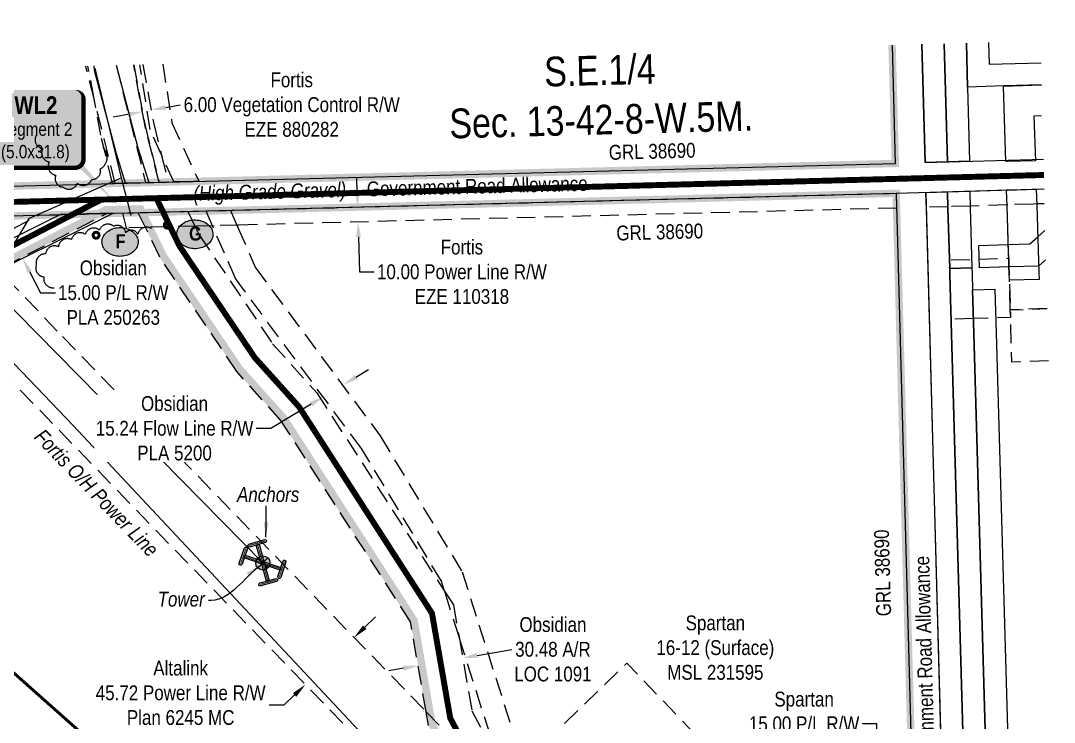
# Model space of a CAD drawing. Extents: x 632269 to 650517, y 5825252 to 5832959.
# Drawn here: x 634203 to 634901, y 5830429 to 5830902 of the extents above; entities that cross this region are included whole.
import ezdxf
from ezdxf.enums import TextEntityAlignment as Align

# ---------------------------------------------------------------- set-up
doc = ezdxf.new("R2010")
doc.units = 0
doc.header["$LTSCALE"] = 5
doc.header["$PDMODE"] = 35
doc.header["$PDSIZE"] = 10
for name, pattern in [('0', [1, 1, 0]), ('CENTERLINEX3', [5, 2.5, -1, 0.5, -1]), ('DASHDOT2', [12.7, 6.35, -3.175, 0, -3.175]), ('foc-ACCESSROAD', [3.75, 2.5, -1.25]), ('foc-FLOWLINE', [3.75, 2.5, -1.25]), ('POWERLINE5', [7.8, 2.4, -0.6, 0.6, -0.6, 0.6, -0.6, 2.4])]:
    doc.linetypes.add(name, pattern=pattern)
doc.layers.get('Defpoints').update_dxf_attribs({"color": 9})
for name, color, linetype in [('AS-POWER', 104, 'foc-POWER'), ('AS-POWER-EXISTING', 72, 'POWERLINE5'), ('AS-POWER-EXISTING-ANC', 72, 'Continuous'), ('AS-POWER-T', 104, 'Continuous'), ('AS-ROADS', 254, 'Continuous'), ('AS-WILDLIFE', 131, 'DASHDOT2'), ('C-AR', 13, 'foc-ACCESSROAD'), ('C-FLOWLINE', 13, 'foc-FLOWLINE'), ('C-RW', 13, 'Continuous'), ('C-SYMBOL', 7, 'Continuous'), ('C-WS', 13, 'foc-ACCESSROAD'), ('CG-NOTES', 7, 'Continuous'), ('F-EZE', 190, 'foc-FLOWLINE'), ('F-RW', 190, 'Continuous'), ('F-WS', 190, 'foc-ACCESSROAD'), ('L-ROAD-T', 7, 'Continuous'), ('L-SEC', 7, 'Continuous'), ('P-PROPOSED-WL1', 10, 'Continuous'), ('P-STATION', 7, 'Continuous'), ('T-BUSH', 110, '0')]:
    doc.layers.add(name, color=color, linetype=linetype)
doc.layers.add('AS-TRAPPER BOUNDARY', color=7, linetype='CENTERLINEX3', true_color=0xb85c00, transparency=0.6)
doc.layers.add('AS-TRAPPER-T', color=7, linetype='Continuous', true_color=0xc26100)
doc.layers.add('P-PROPOSED-WL4', color=7, linetype='Continuous', true_color=0x5b5bc8)
for name, color, linetype, lineweight in [('C-AR-T', 13, 'Continuous', 9), ('C-FLOWLINE-T', 13, 'Continuous', 9), ('C-RW-T', 13, 'Continuous', 9), ('F-EZE-T', 190, 'Continuous', 9), ('F-RW-T', 190, 'Continuous', 9), ('F-VCE-T', 190, 'Continuous', 9), ('F-WS-T', 190, 'Continuous', 9), ('T-TEXT', 48, 'Continuous', 18)]:
    doc.layers.add(name, color=color, linetype=linetype, lineweight=lineweight)
doc.styles.add('175L', font='ARIALN.TTF', dxfattribs={"height": 20})
doc.styles.add('80', font='ARIALN.TTF', dxfattribs={"height": 10})
doc.styles.add('80CG', font='ARIALN.TTF', dxfattribs={"height": 10})
doc.styles.add('80L', font='ARIALN.TTF', dxfattribs={"height": 10})
doc.styles.add('80LS', font='ARIALNI.TTF', dxfattribs={"height": 10})
doc.styles.add('BOLD', font='ARIALNB.TTF')
doc.styles.add('foc-LtypeFont', font='ARIALN.TTF', dxfattribs={"height": 7.35})
doc.linetypes.add('foc-POWER', pattern='A,6,-1,["P",foc-LtypeFont,S=0.2,R=0,X=-0.625,Y=-0.75],-1.24,4', length=12.24)
doc.dimstyles.new('Compass 5 000', dxfattribs={"dimscale": 5, "dimtxt": 9, "dimasz": 2, "dimexe": 0.2, "dimexo": 0.0625, "dimgap": 0.5, "dimtad": 0, "dimtih": 1, "dimtoh": 1, "dimzin": 0, "dimdsep": 46, "dimtxsty": '80CG', "dimcen": 0.1, "dimse1": 1, "dimse2": 1, "dimclrd": 256, "dimclrt": 256, "dimaunit": 1, "dimadec": 4, "dimazin": 0, "dimtfac": 0.06, "dimtofl": 0, "dimtmove": 0, "dimatfit": 1, "dimfxl": 0.2, "dimtolj": 1, "dimtzin": 0, "dimlwd": -1, "dimarcsym": 0})

# ---------------------------------------------------------------- blocks, each defined once
blk = doc.blocks.new('label_road_hggr')
at = {"layer": 'L-ROAD-T', "style": '80L'}
blk.add_text('Government Road Allowance', height=10, dxfattribs=at).set_placement((0, 0), align=Align.MIDDLE_CENTER)
at = {"layer": 'T-TEXT', "style": '80LS'}
blk.add_text('(High Grade Gravel)', height=10, dxfattribs=at).set_placement((-140, 0), align=Align.MIDDLE_CENTER)
blk = doc.blocks.new('label_road_undeveloped')
at = {"layer": 'L-ROAD-T', "style": '80L'}
blk.add_text('Government Road Allowance', height=10, dxfattribs=at).set_placement((0, 0), align=Align.MIDDLE_CENTER)
at = {"layer": 'T-TEXT', "style": '80LS'}
blk.add_text('(Undeveloped)', height=10, dxfattribs=at).set_placement((-154.19, 0), align=Align.MIDDLE_CENTER)
blk = doc.blocks.new('*D414')
at = {"layer": 'C-AR-T', "transparency": 16777216}
for p, q in [((634511.48, 5830474.4), (634534.83, 5830478.46)), ((634461.73, 5830465.74), (634451.87, 5830464.02))]:
    blk.add_line(p, q, dxfattribs=at)
for points in [[(634511.19, 5830476.04), (634511.76, 5830472.75), (634501.63, 5830472.68)], [(634461.44, 5830467.38), (634462.01, 5830464.09), (634471.58, 5830467.45)]]:
    blk.add_solid(points, dxfattribs=at)
at = {"layer": 'Defpoints', "color": 0, "transparency": 16777216}
for p in [(634499.82, 5830483.04), (634469.78, 5830477.81), (634501.63, 5830472.68)]:
    blk.add_point(p, dxfattribs=at)
at = {"layer": 'C-AR-T', "transparency": 16777216, "insert": (634562.5, 5830478.46), "char_height": 10, "attachment_point": 5, "style": '80CG'}
blk.add_mtext('\\A1;Obsidian\\P30.48 A/R\\PLOC 1091', dxfattribs=at)
blk = doc.blocks.new('*D415')
at = {"layer": 'C-FLOWLINE-T', "transparency": 16777216}
for p, q in [((634429.54, 5830662.04), (634438.1, 5830667.2)), ((634399.35, 5830643.84), (634372.25, 5830627.51)), ((634372.25, 5830627.51), (634362.25, 5830627.51))]:
    blk.add_line(p, q, dxfattribs=at)
for points in [[(634428.68, 5830663.47), (634430.4, 5830660.61), (634420.97, 5830656.88)], [(634398.49, 5830645.27), (634400.21, 5830642.42), (634407.91, 5830649.01)]]:
    blk.add_solid(points, dxfattribs=at)
at = {"layer": 'Defpoints', "color": 0, "transparency": 16777216}
for p in [(634420.97, 5830656.88), (634475.57, 5830566.29), (634462.51, 5830558.41)]:
    blk.add_point(p, dxfattribs=at)
at = {"layer": 'C-FLOWLINE-T', "transparency": 16777216, "insert": (634307.25, 5830627.51), "char_height": 10, "attachment_point": 5, "style": '80CG', "bg_fill": 3, "box_fill_scale": 1.1, "bg_fill_color": 256, "bg_fill_true_color": 13158600, "bg_fill_transparency": 0}
blk.add_mtext('\\A1;Obsidian\\P15.24 Flow Line R/W\\PPLA 5200', dxfattribs=at)
blk = doc.blocks.new('*D419')
at = {"layer": 'C-RW-T', "transparency": 16777216}
for p, q in [((634193.31, 5830764.34), (634188.71, 5830773.22)), ((634209.42, 5830733.28), (634216.83, 5830718.98)), ((634216.83, 5830718.98), (634226.83, 5830718.98))]:
    blk.add_line(p, q, dxfattribs=at)
for points in [[(634194.79, 5830765.11), (634191.83, 5830763.58), (634197.92, 5830755.47)], [(634210.9, 5830734.04), (634207.94, 5830732.51), (634204.82, 5830742.15)]]:
    blk.add_solid(points, dxfattribs=at)
at = {"layer": 'Defpoints', "color": 0, "transparency": 16777216}
for p in [(634195.98, 5830754.46), (634202.88, 5830741.15), (634204.82, 5830742.15)]:
    blk.add_point(p, dxfattribs=at)
at = {"layer": 'C-RW-T', "transparency": 16777216, "insert": (634265.91, 5830718.98), "char_height": 10, "attachment_point": 5, "style": '80CG'}
blk.add_mtext('\\A1;Obsidian\\P15.00 P/L R/W\\PPLA 250263', dxfattribs=at)
blk = doc.blocks.new('*D420')
at = {"layer": 'Defpoints', "color": 0, "transparency": 16777216}
for p in [(634258.74, 5830662.07), (634225.86, 5830630.33), (634395.44, 5830454.67)]:
    blk.add_point(p, dxfattribs=at)
at = {"layer": 'F-EZE-T', "transparency": 16777216}
for p, q in [((634435.51, 5830493.35), (634442.71, 5830500.3)), ((634388.24, 5830447.72), (634381.05, 5830440.77)), ((634381.05, 5830440.77), (634371.05, 5830440.77))]:
    blk.add_line(p, q, dxfattribs=at)
for points in [[(634434.35, 5830494.55), (634436.67, 5830492.15), (634428.32, 5830486.4)], [(634387.09, 5830448.92), (634389.4, 5830446.52), (634395.44, 5830454.67)]]:
    blk.add_solid(points, dxfattribs=at)
at = {"layer": 'F-EZE-T', "transparency": 16777216, "insert": (634311.36, 5830440.77), "char_height": 10, "attachment_point": 5, "style": '80CG'}
blk.add_mtext('\\A1;Altalink\\P45.72 Power Line R/W\\PPlan 6245 MC\\PEZE 1841', dxfattribs=at)
blk = doc.blocks.new('*D421')
at = {"layer": 'Defpoints', "color": 0, "transparency": 16777216}
for p in [(634527.51, 5830779.35), (634431.05, 5830766.69), (634527.78, 5830769.32)]:
    blk.add_point(p, dxfattribs=at)
at = {"layer": 'F-EZE-T', "transparency": 16777216}
for p, q in [((634430.51, 5830786.72), (634430.23, 5830796.72)), ((634431.32, 5830756.69), (634431.97, 5830733.05)), ((634431.97, 5830733.05), (634441.97, 5830733.05))]:
    blk.add_line(p, q, dxfattribs=at)
for points in [[(634432.17, 5830786.77), (634428.84, 5830786.67), (634430.78, 5830776.72)], [(634432.99, 5830756.74), (634429.66, 5830756.64), (634431.05, 5830766.69)]]:
    blk.add_solid(points, dxfattribs=at)
at = {"layer": 'F-EZE-T', "transparency": 16777216, "insert": (634501.1, 5830733.05), "char_height": 10, "attachment_point": 5, "style": '80CG'}
blk.add_mtext('\\A1;Fortis\\P10.00 Power Line R/W\\PEZE 110318', dxfattribs=at)
blk = doc.blocks.new('*D425')
at = {"layer": 'Defpoints', "color": 0, "transparency": 16777216}
for p in [(634743.85, 5830396.45), (634781.7, 5830397.3), (634744.18, 5830381.49)]:
    blk.add_point(p, dxfattribs=at)
at = {"layer": 'F-RW-T', "transparency": 16777216}
for p, q in [((634781.01, 5830428.18), (634771.01, 5830428.18)), ((634781.48, 5830407.29), (634781.01, 5830428.18)), ((634782.26, 5830372.35), (634782.49, 5830362.35))]:
    blk.add_line(p, q, dxfattribs=at)
for points in [[(634783.14, 5830407.33), (634779.81, 5830407.26), (634781.7, 5830397.3)], [(634783.93, 5830372.39), (634780.6, 5830372.31), (634782.04, 5830382.35)]]:
    blk.add_solid(points, dxfattribs=at)
at = {"layer": 'F-RW-T', "transparency": 16777216, "insert": (634731.92, 5830428.18), "char_height": 10, "attachment_point": 5, "style": '80CG'}
blk.add_mtext('\\A1;Spartan\\P15.00 P/L R/W\\PPLA 992008', dxfattribs=at)
blk = doc.blocks.new('*U409')
h = blk.add_hatch(color=255)
h.dxf.hatch_style = 1
edge = h.paths.add_edge_path()
edge.add_arc((1.06, 0.3), 0.2, -73.9283, 106.0717, ccw=False)
edge.add_line((1.11, 0.11), (-0.14, -0.25))
edge.add_line((-0.14, -0.25), (-1, -0.5))
edge.add_arc((-1.06, -0.3), 0.2, 106.0717, 286.0717, ccw=False)
edge.add_line((-1.11, -0.11), (1, 0.5))
h = blk.add_hatch(color=255)
h.dxf.hatch_style = 1
edge = h.paths.add_edge_path()
edge.add_arc((0.76, -2.65), 0.2, -163.9283, 16.0717, ccw=False)
edge.add_line((0.57, -2.7), (-0.14, -0.25))
edge.add_line((-0.14, -0.25), (0.25, -0.14))
edge.add_line((0.25, -0.14), (0.96, -2.59))
at = {"color": 255}
blk.add_lwpolyline([(1, 0.5, -1), (1.11, 0.11), (-0.14, -0.25), (-1, -0.5, -1), (-1.11, -0.11)], format="xyb", close=True, dxfattribs=at)
at = {"color": 72, "const_width": 0.1, "flags": 128}
for points in [[(1.06, 0.3), (-1.06, -0.3)], [(0.76, -2.65), (0, 0)]]:
    blk.add_lwpolyline(points, dxfattribs=at)
at = {"color": 255, "flags": 128}
blk.add_lwpolyline([(0.96, -2.59, -1), (0.57, -2.7), (-0.14, -0.25), (0.25, -0.14)], format="xyb", close=True, dxfattribs=at)
blk = doc.blocks.new('*U410')
h = blk.add_hatch(color=255)
h.dxf.hatch_style = 1
edge = h.paths.add_edge_path()
edge.add_arc((-2.57, 0.85), 0.2, 71.7055, 251.7055, ccw=False)
edge.add_line((-2.51, 1.04), (-0.13, 0.25))
edge.add_line((-0.13, 0.25), (-0.25, -0.13))
edge.add_line((-0.25, -0.13), (-2.64, 0.66))
h = blk.add_hatch(color=255)
h.dxf.hatch_style = 1
edge = h.paths.add_edge_path()
edge.add_arc((-0.35, -1.04), 0.2, 161.7055, 341.7055, ccw=False)
edge.add_line((-0.54, -0.98), (-0.13, 0.25))
edge.add_line((-0.13, 0.25), (0.16, 1.11))
edge.add_arc((0.35, 1.04), 0.2, -18.2945, 161.7055, ccw=False)
edge.add_line((0.54, 0.98), (-0.16, -1.11))
at = {"color": 255, "flags": 128}
blk.add_lwpolyline([(-2.64, 0.66, -1), (-2.51, 1.04), (-0.13, 0.25), (-0.25, -0.13)], format="xyb", close=True, dxfattribs=at)
at = {"color": 72, "const_width": 0.1, "flags": 128}
for points in [[(-2.57, 0.85), (0, 0)], [(-0.35, -1.04), (0.35, 1.04)]]:
    blk.add_lwpolyline(points, dxfattribs=at)
at = {"color": 255}
blk.add_lwpolyline([(-0.16, -1.11, -1), (-0.54, -0.98), (-0.13, 0.25), (0.16, 1.11, -1), (0.54, 0.98)], format="xyb", close=True, dxfattribs=at)
blk = doc.blocks.new('*U411')
h = blk.add_hatch(color=255)
h.dxf.hatch_style = 1
edge = h.paths.add_edge_path()
edge.add_arc((-0.72, 2.6), 0.2, 15.5391, 195.5391, ccw=False)
edge.add_line((-0.53, 2.66), (0.14, 0.25))
edge.add_line((0.14, 0.25), (-0.25, 0.14))
edge.add_line((-0.25, 0.14), (-0.92, 2.55))
h = blk.add_hatch(color=255)
h.dxf.hatch_style = 1
edge = h.paths.add_edge_path()
edge.add_arc((-1.06, -0.29), 0.2, 105.5391, 285.5391, ccw=False)
edge.add_line((-1.11, -0.1), (0.14, 0.25))
edge.add_line((0.14, 0.25), (1.01, 0.49))
edge.add_arc((1.06, 0.29), 0.2, -74.4609, 105.5391, ccw=False)
edge.add_line((1.11, 0.1), (-1.01, -0.49))
at = {"color": 255, "flags": 128}
blk.add_lwpolyline([(-0.92, 2.55, -1), (-0.53, 2.66), (0.14, 0.25), (-0.25, 0.14)], format="xyb", close=True, dxfattribs=at)
at = {"color": 72, "const_width": 0.1, "flags": 128}
for points in [[(-0.72, 2.6), (0, 0)], [(-1.06, -0.29), (1.06, 0.29)]]:
    blk.add_lwpolyline(points, dxfattribs=at)
at = {"color": 255}
blk.add_lwpolyline([(-1.01, -0.49, -1), (-1.11, -0.1), (0.14, 0.25), (1.01, 0.49, -1), (1.11, 0.1)], format="xyb", close=True, dxfattribs=at)
blk = doc.blocks.new('*U412')
h = blk.add_hatch(color=255)
h.dxf.hatch_style = 1
edge = h.paths.add_edge_path()
edge.add_arc((0.36, 1.04), 0.2, -19.167, 160.833, ccw=False)
edge.add_line((0.55, 0.97), (0.12, -0.25))
edge.add_line((0.12, -0.25), (-0.17, -1.1))
edge.add_arc((-0.36, -1.04), 0.2, 160.833, 340.833, ccw=False)
edge.add_line((-0.55, -0.97), (0.17, 1.1))
h = blk.add_hatch(color=255)
h.dxf.hatch_style = 1
edge = h.paths.add_edge_path()
edge.add_arc((2.63, -0.92), 0.2, -109.167, 70.833, ccw=False)
edge.add_line((2.57, -1.1), (0.12, -0.25))
edge.add_line((0.12, -0.25), (0.25, 0.12))
edge.add_line((0.25, 0.12), (2.7, -0.73))
at = {"color": 255}
blk.add_lwpolyline([(0.17, 1.1, -1), (0.55, 0.97), (0.12, -0.25), (-0.17, -1.1, -1), (-0.55, -0.97)], format="xyb", close=True, dxfattribs=at)
at = {"color": 72, "const_width": 0.1, "flags": 128}
for points in [[(0.36, 1.04), (-0.36, -1.04)], [(2.63, -0.92), (0, 0)]]:
    blk.add_lwpolyline(points, dxfattribs=at)
at = {"color": 255, "flags": 128}
blk.add_lwpolyline([(2.7, -0.73, -1), (2.57, -1.1), (0.12, -0.25), (0.25, 0.12)], format="xyb", close=True, dxfattribs=at)
blk = doc.blocks.new('*D463')
at = {"layer": 'Defpoints', "color": 0, "transparency": 16777216}
for p in [(634282.31, 5830858.68), (634288.21, 5830859.78), (634291.47, 5830842.15)]:
    blk.add_point(p, dxfattribs=at)
at = {"layer": 'F-VCE-T', "transparency": 16777216}
for p, q in [((634301.31, 5830843.97), (634311.14, 5830845.78)), ((634275.74, 5830839.23), (634265.9, 5830837.42))]:
    blk.add_line(p, q, dxfattribs=at)
for points in [[(634301, 5830845.6), (634301.61, 5830842.33), (634291.47, 5830842.15)], [(634275.43, 5830840.87), (634276.04, 5830837.6), (634285.57, 5830841.05)]]:
    blk.add_solid(points, dxfattribs=at)
at = {"layer": 'F-VCE-T', "transparency": 16777216, "insert": (634386.29, 5830845.78), "char_height": 10, "attachment_point": 5, "style": '80CG', "bg_fill": 3, "box_fill_scale": 1.1, "bg_fill_color": 256, "bg_fill_true_color": 13158600, "bg_fill_transparency": 0}
blk.add_mtext('\\A1;Fortis\\P6.00 Vegetation Control R/W\\PEZE 880282', dxfattribs=at)
blk = doc.blocks.new('*U727')
h = blk.add_hatch(color=254)
edge = h.paths.add_edge_path()
edge.add_line((-26.5, -34.12), (26.5, -34.12))
edge.add_arc((26.5, -28.12), 6, 270, 360)
edge.add_line((32.5, -28.12), (32.5, 12.5))
edge.add_arc((26.5, 12.5), 6, 0, 90)
edge.add_line((26.5, 18.5), (-26.5, 18.5))
edge.add_arc((-26.5, 12.5), 6, 90, 180)
edge.add_line((-32.5, 12.5), (-32.5, -28.12))
edge.add_arc((-26.5, -28.12), 6, 180, 270)
at = {"layer": 'P-PROPOSED-WL4', "flags": 128}
blk.add_lwpolyline([(-26.5, -34.12, 3, 3, 0), (26.5, -34.12, 3, 3, 0.414214), (32.5, -28.12, 3, 3, 0), (32.5, 12.5, 3, 0, 0.414214), (26.5, 18.5, 0, 0, 0), (-26.5, 18.5, 0, 0, 0.414214), (-32.5, 12.5, 0, 0, 0), (-32.5, -28.12, 0, 3, 0.414214)], format="xyseb", close=True, dxfattribs=at)
blk.add_lwpolyline([(55.87, -59.68, 0, 7.5, 0), (0, 0, 0, 0, 0)], format="xyseb", dxfattribs=at)
at = {"layer": 'P-PROPOSED-WL4'}
for tag, p, height, style in [('TEMP_AREA_W1_001', (-9.21, 2.24), 12, 'BOLD'), ('ENTER_TEXT_001', (-30.66, -12.93), 9, '80')]:
    blk.add_attdef(tag, p, '', height=height, dxfattribs=dict(at, style=style))
blk = doc.blocks.new('AA')
at = {"const_width": 4}
blk.add_lwpolyline([(-1, 0, 1), (1, 0, 1)], format="xyb", close=True, dxfattribs=at)
blk.add_circle((0, 0), 2)
blk = doc.blocks.new('Route_Letters')
h = blk.add_hatch(color=255)
h.dxf.hatch_style = 1
edge = h.paths.add_edge_path()
edge.add_ellipse((-0.12, 0.46), major_axis=(-11.97, 0), ratio=0.789318, start_angle=0, end_angle=360)
at = {"color": 5}
blk.add_open_spline([(-12.34, 0.46), (-12.34, -0.25), (-12.24, -0.97), (-11.72, -2.79), (-11.14, -3.88), (-9.56, -5.81), (-8.54, -6.66), (-6.22, -8.02), (-4.9, -8.54), (-2.12, -9.17), (-0.66, -9.3), (2.22, -9.13), (3.64, -8.84), (6.27, -7.89), (7.48, -7.22), (9.54, -5.6), (10.38, -4.64), (11.6, -2.54), (11.97, -1.4), (12.18, 0.91), (12.02, 2.08), (11.2, 4.3), (10.54, 5.35), (8.8, 7.2), (7.72, 7.99), (5.29, 9.24), (3.93, 9.68), (1.11, 10.18), (-0.35, 10.23), (-3.22, 9.91), (-4.61, 9.55), (-7.16, 8.47), (-8.32, 7.75), (-10.24, 6.02), (-11, 5.02), (-12.05, 2.86), (-12.32, 1.7), (-12.34, 0.52), (-12.34, 0.49), (-12.34, 0.46)], degree=3, knots=[0, 0, 0, 0, 0.219529, 0.219529, 0.575727, 0.575727, 0.931924, 0.931924, 1.288121, 1.288121, 1.644318, 1.644318, 2.000515, 2.000515, 2.356712, 2.356712, 2.712909, 2.712909, 3.069107, 3.069107, 3.425304, 3.425304, 3.781501, 3.781501, 4.137698, 4.137698, 4.493895, 4.493895, 4.850092, 4.850092, 5.20629, 5.20629, 5.562487, 5.562487, 5.918684, 5.918684, 6.274881, 6.274881, 6.283185, 6.283185, 6.283185, 6.283185], dxfattribs=at)
at = {"color": 14, "style": 'BOLD'}
blk.add_attdef('A', text='', height=9.5, dxfattribs=at).set_placement((0.22, 0.98), align=Align.MIDDLE)
blk = doc.blocks.new('POWERPOLE')
h = blk.add_hatch(color=255)
edge = h.paths.add_edge_path()
edge.add_arc((0, 0), 0.96, 0, 360)
at = {"linetype": 'Continuous'}
for p, q in [((0.68, -0.68), (-0.68, 0.68)), ((-0.68, -0.68), (0.68, 0.68))]:
    blk.add_line(p, q, dxfattribs=at)
blk.add_circle((0, 0), 0.96, dxfattribs=at)

msp = doc.modelspace()

# ---------------------------------------------------------------- hatches: boundary and pattern name
at = {"layer": 'P-PROPOSED-WL1', "linetype": 'Continuous'}
h = msp.add_hatch(color=256, dxfattribs=at)
h.dxf.hatch_style = 1
h.paths.add_polyline_path([(634823.64, 5829699.732), (634823.418, 5829707.824), (634809.741, 5829724.297), (634806.005, 5829728.796), (634804.245, 5829730.168), (634789.537, 5829741.601), (634785.906, 5829744.469), (634779.029, 5829749.83), (634770.407, 5829756.069), (634664.734, 5829844.46), (634613.576, 5829897.431), (634568.582, 5829976.903), (634543.03, 5830022.046), (634521.82, 5830081.837), (634524.033, 5830118.864), (634525.226, 5830138.84), (634525.856, 5830149.374), (634526.597, 5830152.98), (634531.036, 5830174.579), (634534.98, 5830193.767), (634535.547, 5830196.526), (634537.427, 5830204.878), (634538.358, 5830209.011), (634553.339, 5830275.557), (634551.248, 5830299.272), (634550.777, 5830304.631), (634530.728, 5830345.983), (634526.878, 5830352.19), (634509.798, 5830379.722), (634506.656, 5830384.787), (634483.389, 5830428.743), (634471.169, 5830498.951), (634382.949, 5830635.91), (634353.27, 5830668.865), (634301.637, 5830745.36), (634292.948, 5830763.391), (634288.264, 5830773.106), (634282.79, 5830772.951), (634288.445, 5830761.221), (634297.291, 5830742.864), (634349.322, 5830665.779), (634378.965, 5830632.864), (634466.418, 5830497.096), (634478.6, 5830427.106), (634502.319, 5830382.297), (634505.551, 5830377.087), (634522.63, 5830349.555), (634526.344, 5830343.568), (634545.878, 5830303.277), (634546.269, 5830298.834), (634548.292, 5830275.895), (634533.481, 5830210.109), (634532.551, 5830205.976), (634530.66, 5830197.579), (634530.083, 5830194.773), (634526.14, 5830175.586), (634521.701, 5830153.986), (634520.888, 5830150.03), (634520.237, 5830139.138), (634519.043, 5830119.162), (634516.77, 5830081.123), (634538.465, 5830019.964), (634564.233, 5829974.441), (634609.539, 5829894.415), (634661.323, 5829840.797), (634767.335, 5829752.123), (634776.026, 5829745.833), (634782.821, 5829740.536), (634786.454, 5829737.667), (634801.175, 5829726.223), (634802.505, 5829725.186), (634805.895, 5829721.104)])
h = msp.add_hatch(color=256, dxfattribs=at)
h.dxf.hatch_style = 1
h.paths.add_polyline_path([(634261.62, 5830772.424), (634250.197, 5830772.132), (634164.599, 5830727.755), (634029.436, 5830766.486), (634012.777, 5830766.059), (634165.134, 5830722.403)])
at = {"layer": 'P-PROPOSED-WL4', "linetype": 'Continuous'}
h = msp.add_hatch(color=256, dxfattribs=at)
h.dxf.hatch_style = 1
h.paths.add_polyline_path([(634288.264, 5830773.106), (634285.891, 5830778.029), (634260.332, 5830777.387), (634250.197, 5830772.132)])

# ---------------------------------------------------------------- linework, layer by layer
at = {"layer": 'AS-POWER', "flags": 128}
for points in [[(634253.454, 5830870.31), (634271.239, 5830796.358), (634277.803, 5830771.03)], [(634013.408, 5830863.795), (634105.161, 5830768.313), (634169.13, 5830702.121), (634238.94, 5830629.491), (634444.512, 5830409.763), (634546.541, 5830304.103), (637242.954, 5827518.348)], [(634169.13, 5830702.121), (634209.342, 5830769.168), (634271.239, 5830796.358)], [(634277.337, 5830772.826), (634794.011, 5830786.042), (634893.475, 5830789.031)], [(634145.3, 5830761.67), (634366.809, 5830536.763)]]:
    msp.add_lwpolyline(points, dxfattribs=at)
at = {"layer": 'AS-ROADS', "const_width": 3.999, "flags": 128}
for points in [[(634893.813, 5830798.378), (633261.686, 5830755.777), (633196.113, 5830754.862), (633177.98, 5830753.215), (633163.71, 5830743.523), (633156.805, 5830729.518), (633154.085, 5830712.383), (633150.484, 5830680.81), (633145.966, 5830647.659), (633138.99, 5830608.88), (633131.59, 5830574.458), (633110.306, 5830491.837), (633082.854, 5830392.305), (633071.751, 5830355.499), (633063.283, 5830340.777), (633045.646, 5830320.391), (633029.354, 5830307.668), (633006.126, 5830294.686), (632985.832, 5830287.528), (632882.705, 5830257.657), (632770.508, 5830224.73), (632685.827, 5830201.061), (632652.35, 5830188.099)], [(634016.4, 5830775.477), (634164.058, 5830733.172), (634257.812, 5830781.778)], [(634294.997, 5830782.748), (634308.143, 5830755.507), (634310.562, 5830750.487), (634361.378, 5830675.203), (634391.131, 5830642.164), (634476.56, 5830509.538), (634480.926, 5830502.76), (634484.126, 5830484.377), (634493.224, 5830432.107), (634515.565, 5830389.9)]]:
    msp.add_lwpolyline(points, dxfattribs=at)
at = {"layer": 'AS-TRAPPER BOUNDARY', "const_width": 4.998, "flags": 128}
for points in [[(633191.259, 5830844.288), (633193.428, 5830765.029), (633993.421, 5830785.681), (634793.459, 5830806.151), (634791.269, 5830885.972)], [(633218.717, 5829840.596), (633193.977, 5830744.951), (634794.011, 5830786.042), (634815.881, 5829982.386), (634837.944, 5829178.592), (634037.924, 5829157.725), (633937.958, 5829155.124)]]:
    msp.add_lwpolyline(points, dxfattribs=at)
at = {"layer": 'AS-WILDLIFE', "const_width": 1.999, "flags": 128}
msp.add_lwpolyline([(633800.006, 5830860.147), (633886.125, 5830740.5), (634529.062, 5830169), (635052.937, 5829645), (635076.687, 5829568), (635141.063, 5829590), (635243.437, 5829502.5), (635486.687, 5829198), (635309.875, 5829171), (635080.125, 5829107.5), (634894.063, 5829043), (634887.125, 5829041), (634880.75, 5829039.5), (634876.438, 5829038.5), (634742.39, 5829018.062)], dxfattribs=at)
at = {"layer": 'C-AR'}
for points in [[(634279.724, 5830872.645), (634287.317, 5830831.602), (634296.817, 5830793.426), (634287.759, 5830793.195), (634276.769, 5830792.914), (634267.27, 5830792.671), (634265.501, 5830792.626), (634257.498, 5830825.137), (634252.944, 5830849.748), (634248.857, 5830871.841)], [(634478.6, 5830427.106), (634476.99, 5830436.359), (634466.418, 5830497.096), (634378.965, 5830632.864), (634349.322, 5830665.779), (634297.291, 5830742.864), (634288.445, 5830761.221), (634282.79, 5830772.951), (634301.468, 5830773.429), (634316.229, 5830773.806), (634321.864, 5830762.128), (634323.807, 5830758.095), (634373.41, 5830684.608), (634403.274, 5830651.447), (634489.368, 5830517.788), (634495.406, 5830508.414), (634499.135, 5830486.99), (634507.819, 5830437.1), (634528.787, 5830397.488)]]:
    msp.add_lwpolyline(points, dxfattribs=at)
at = {"layer": 'C-AR', "flags": 128}
msp.add_lwpolyline([(634215.652, 5830771.249), (634261.62, 5830772.424), (634165.134, 5830722.403), (634012.777, 5830766.059), (634079.8, 5830767.774), (634162.981, 5830743.942)], close=True, dxfattribs=at)
at = {"layer": 'C-FLOWLINE'}
for points in [[(634299.237, 5830873.153), (634305.482, 5830833.573), (634323.544, 5830794.109), (634320.305, 5830794.026), (634308.108, 5830793.714), (634306.752, 5830793.68), (634298.26, 5830812.497), (634290.744, 5830829.139), (634283.862, 5830872.753)], [(634520.053, 5830421.032), (634499.135, 5830486.99), (634489.368, 5830517.789), (634487.269, 5830524.405), (634433.334, 5830613.89), (634348.285, 5830728.541), (634333.618, 5830762.447), (634328.568, 5830774.121), (634344.994, 5830774.541), (634350.04, 5830762.894), (634361.581, 5830736.212), (634446.017, 5830622.389), (634501.26, 5830530.733), (634533.525, 5830428.996)]]:
    msp.add_lwpolyline(points, dxfattribs=at)
at = {"layer": 'C-RW'}
for points in [[(634841.38, 5830887.278), (634842.199, 5830857.676), (634843.551, 5830807.614), (634828.564, 5830807.175), (634826.377, 5830886.887)], [(634892.169, 5830859.136), (634866.917, 5830858.398), (634842.199, 5830857.676), (634841.38, 5830887.278)], [(634856.381, 5830887.669), (634856.788, 5830873.082), (634891.764, 5830874.105)], [(634267.974, 5830872.339), (634268.047, 5830871.772), (634282.467, 5830816.751), (634289.826, 5830793.247), (634287.759, 5830793.195), (634276.769, 5830792.914), (634274.243, 5830792.849), (634268.051, 5830812.608), (634253.32, 5830868.915), (634252.928, 5830871.947)], [(634892.065, 5830838.206), (634886.992, 5830838.051), (634887.919, 5830807.988), (634868.568, 5830807.392), (634867.929, 5830807.372), (634866.357, 5830858.341), (634891.961, 5830859.13)], [(634894.844, 5830741.203), (634890.048, 5830736.908), (634870.118, 5830736.358), (634850.162, 5830735.809), (634849.717, 5830750.825), (634869.654, 5830751.417), (634884.201, 5830751.849), (634889.505, 5830756.593), (634894.281, 5830760.865)]]:
    msp.add_lwpolyline(points, dxfattribs=at)
for points in [[(634843.961, 5830776.457), (634845.136, 5830735.671), (634830.141, 5830735.259), (634828.974, 5830775.994), (634828.659, 5830787.036), (634843.641, 5830787.497), (634843.961, 5830776.457)], [(634890.386, 5830727.994), (634870.395, 5830727.376), (634870.243, 5830732.315), (634869.78, 5830747.317), (634868.858, 5830777.227), (634868.52, 5830788.232), (634869.159, 5830788.251), (634886.152, 5830788.75), (634888.512, 5830788.82), (634888.849, 5830777.845), (634889.773, 5830747.897), (634890.235, 5830732.895), (634890.386, 5830727.994)], [(634846.401, 5830691.559), (634855.649, 5830368.954), (634825.64, 5830368.313), (634825.212, 5830383.251), (634840.217, 5830383.638), (634831.407, 5830691.097), (634830.261, 5830731.081), (634830.141, 5830735.259), (634845.136, 5830735.671), (634845.254, 5830731.544), (634845.559, 5830720.919), (634846.401, 5830691.559)], [(634861.403, 5830692.023), (634871.085, 5830354.272), (634826.07, 5830353.309), (634825.64, 5830368.313), (634855.649, 5830368.954), (634846.4, 5830691.559), (634845.559, 5830720.919), (634860.562, 5830721.35), (634861.403, 5830692.023)]]:
    msp.add_lwpolyline(points, close=True, dxfattribs=at)
at = {"layer": 'C-RW', "flags": 128}
msp.add_lwpolyline([(634230.336, 5830771.624), (634163.664, 5830738.413), (634062.712, 5830767.337), (634012.777, 5830766.059), (634165.135, 5830722.393), (634265.787, 5830772.531)], close=True, dxfattribs=at)
at = {"layer": 'C-WS'}
msp.add_lwpolyline([(634895.789, 5830708.234), (634871.008, 5830707.507), (634870.395, 5830727.376), (634870.243, 5830732.315), (634870.118, 5830736.358), (634869.936, 5830742.27), (634869.78, 5830747.317), (634869.654, 5830751.417), (634868.858, 5830777.227), (634868.52, 5830788.232), (634869.159, 5830788.251), (634886.152, 5830788.75), (634888.512, 5830788.82), (634889.151, 5830788.898), (634893.475, 5830789.031)], dxfattribs=at)
at = {"layer": 'C-WS', "flags": 128}
msp.add_lwpolyline([(634846.115, 5830701.516), (634831.118, 5830701.052), (634830.256, 5830731.081), (634830.136, 5830735.259), (634829.971, 5830741.037), (634844.968, 5830741.499), (634849.989, 5830741.654), (634869.936, 5830742.27), (634870.118, 5830736.358), (634870.243, 5830732.315), (634870.395, 5830727.376), (634871.168, 5830702.288), (634861.117, 5830701.978), (634846.115, 5830701.516)], close=True, dxfattribs=at)
msp.add_lwpolyline([(634896.798, 5830673.021), (634872.094, 5830672.259), (634871.168, 5830702.288), (634871.008, 5830707.507), (634895.789, 5830708.234)], dxfattribs=at)
at = {"layer": 'F-EZE'}
for points in [[(634267.895, 5830872.337), (634287.759, 5830793.195), (634276.769, 5830792.914), (634267.27, 5830792.671), (634252.944, 5830849.748), (634247.409, 5830871.803)], [(634285.801, 5830872.803), (634293.188, 5830832.873), (634298.26, 5830812.495), (634302.965, 5830793.583), (634296.817, 5830793.426), (634287.317, 5830831.602), (634279.724, 5830872.645)], [(634893.763, 5830778.989), (634889.461, 5830778.856), (634888.822, 5830778.836), (634886.463, 5830778.763), (634869.47, 5830778.238), (634868.831, 5830778.218), (634843.934, 5830777.448), (634828.947, 5830776.985), (634814.394, 5830776.536), (634814.12, 5830786.589), (634828.659, 5830787.036), (634843.645, 5830787.497), (634868.521, 5830788.263), (634869.16, 5830788.283), (634886.153, 5830788.806), (634888.513, 5830788.878), (634889.151, 5830788.898), (634893.475, 5830789.031)], [(634154.445, 5830769.683), (634231.73, 5830689.434), (634476.99, 5830436.359), (634553.854, 5830356.736)], [(634459.824, 5830388.372), (634196.74, 5830659.878)]]:
    msp.add_lwpolyline(points, dxfattribs=at)
msp.add_lwpolyline([(634794.011, 5830786.042), (634794.283, 5830776.045), (634350.436, 5830764.609), (634334.013, 5830764.186), (634322.259, 5830763.884), (634288.839, 5830763.025), (634274.776, 5830762.663), (634272.265, 5830772.682), (634279.995, 5830772.879), (634284.055, 5830772.983), (634301.468, 5830773.429), (634317.473, 5830773.837), (634329.72, 5830774.151), (634346.137, 5830774.57), (634794.011, 5830786.042)], close=True, dxfattribs=at)
at = {"layer": 'F-RW'}
msp.add_lwpolyline([(634826.377, 5830886.887), (634828.564, 5830807.175), (634813.561, 5830806.735), (634811.373, 5830886.496)], dxfattribs=at)
msp.add_lwpolyline([(634840.215, 5830383.697), (634825.212, 5830383.251), (634814.421, 5830775.544), (634814.12, 5830786.589), (634828.656, 5830787.036), (634828.974, 5830775.994), (634830.141, 5830735.259), (634830.261, 5830731.081), (634831.407, 5830691.097), (634840.215, 5830383.697)], close=True, dxfattribs=at)
at = {"layer": 'F-WS', "flags": 128}
msp.add_lwpolyline([(634648.786, 5830337.727), (634636.426, 5830325.822), (634623.996, 5830313.85), (634619.87, 5830309.876), (634612.684, 5830302.954), (634612.334, 5830302.617), (634609.102, 5830299.503), (634604.442, 5830304.331), (634581.886, 5830327.698), (634581.297, 5830328.308), (634572.636, 5830319.955), (634571.989, 5830319.331), (634571.304, 5830320.743), (634566.749, 5830330.139), (634562.81, 5830338.264), (634559.459, 5830345.175), (634553.853, 5830356.738), (634553.096, 5830358.299), (634532.206, 5830391.974), (634540.296, 5830399.765), (634551.279, 5830410.343), (634612.283, 5830469.097), (634666.49, 5830412.808), (634683.578, 5830395.073), (634695.478, 5830382.701), (634693.047, 5830380.359), (634686.308, 5830373.869), (634661.303, 5830349.783), (634648.786, 5830337.727)], close=True, dxfattribs=at)
at = {"layer": 'L-SEC'}
for p, q in [((634791.269, 5830885.972), (634793.459, 5830806.151)), ((634811.379, 5830886.496), (634813.567, 5830806.742)), ((634813.567, 5830806.742), (634893.328, 5830809.087)), ((633993.457, 5830785.689), (634793.496, 5830806.152)), ((634793.42, 5830806.15), (634793.459, 5830806.151)), ((634814.119, 5830786.633), (634893.878, 5830788.978)), ((634814.119, 5830786.633), (634814.12, 5830786.593)), ((634814.12, 5830786.589), (634835.991, 5829982.933)), ((633993.971, 5830765.578), (634794.011, 5830786.042)), ((634794.011, 5830786.042), (634815.881, 5829982.386))]:
    msp.add_line(p, q, dxfattribs=at)
at = {"layer": 'T-BUSH', "flags": 128}
for points in [[(634213.948, 5830825.123, 0.5205671), (634218.355, 5830816.15, 0.5205671), (634222.762, 5830807.177, 0.5205671), (634227.169, 5830798.204, 0.5205671), (634232.03, 5830790.23, 0.5205671), (634241.688, 5830792.811, 0.5205671), (634251.346, 5830795.391, 0.5205671), (634257.073, 5830802.419, 0.5205671), (634258.846, 5830816.879, 0.5205671)], [(634291.78, 5830762.239, 0.5205671), (634282.512, 5830758.492, 0.5205671), (634274.288, 5830759.344, 0.5205671), (634266.255, 5830763.763, 0.5205671), (634256.581, 5830761.243, 0.5205671), (634247.004, 5830758.402, 0.5205671), (634237.689, 5830754.839, 0.5205671), (634228.932, 5830750.018, 0.5205671), (634220.223, 5830745.112, 0.5205671), (634214.071, 5830737.614, 0.5205671), (634219.1, 5830729.754, 0.5205671), (634225.95, 5830722.377, 0.5205671)]]:
    msp.add_lwpolyline(points, format="xyb", dxfattribs=at)

# ---------------------------------------------------------------- block references
at = {"layer": 'AS-POWER-EXISTING', "xscale": 4.998375, "yscale": 4.998375, "zscale": 4.998375}
msp.add_blockref('POWERPOLE', (634366.809, 5830536.763), dxfattribs=at)
at = {"layer": 'AS-POWER-EXISTING-ANC', "linetype": 'Continuous', "xscale": 4.998362549999962, "yscale": 4.998362549999962, "zscale": 4.998362549999962}
for name, p in [('*U409', (634362.996, 5830549.998)), ('*U412', (634353.647, 5830541.338)), ('*U411', (634370.426, 5830523.755)), ('*U410', (634379.667, 5830532.512))]:
    msp.add_blockref(name, p, dxfattribs=at)
at = {"layer": 'CG-NOTES'}
ref = msp.add_blockref('*U727', (634213.368, 5830837.251), dxfattribs=dict(at, xscale=0.9993741078217456, yscale=0.9993741078217456, zscale=0.9993741078217456))
ref.add_attrib('TEMP_AREA_W1_001', 'WL2', (634199.192, 5830839.494), dxfattribs={"layer": 'P-PROPOSED-WL4', "height": 11.9925, "style": 'BOLD'})
ref.add_attrib('ENTER_TEXT_001', 'Segment 2', (634188.49, 5830824.782), dxfattribs={"layer": 'P-PROPOSED-WL4', "height": 8.9944, "style": '80'})
ref.add_attrib('ENTER_TEXT_002', '(5.0x31.8)', (634190.171, 5830809.638), dxfattribs={"layer": 'P-PROPOSED-WL4', "height": 8.9944, "style": '80'})
at = {"layer": 'CG-NOTES', "rotation": 1.479241290885956}
msp.add_blockref('label_road_hggr', (634511.439, 5830790.836), dxfattribs=at)
at = {"layer": 'L-ROAD-T', "rotation": 91.53707647304364}
msp.add_blockref('label_road_undeveloped', (634813.29, 5830466.993), dxfattribs=at)
at = {"layer": 'P-STATION', "xscale": 0.9993181160249874, "yscale": 0.9993181160249874, "zscale": 0.9993181160249874}
for p in [(634302.342, 5830764.545), (634254.342, 5830757.739)]:
    msp.add_blockref('AA', p, dxfattribs=at)
at = {"layer": 'P-STATION'}
ref = msp.add_blockref('Route_Letters', (634321.063, 5830757.9), dxfattribs=dict(at, xscale=0.9993181160249874, yscale=0.9993181160249874, zscale=0.9993181160249874))
ref.add_attrib('A', 'G', dxfattribs={"layer": '0', "color": 170, "height": 9.494, "style": 'BOLD'}).set_placement((634321.288, 5830758.875), align=Align.MIDDLE)
ref = msp.add_blockref('Route_Letters', (634270.593, 5830752.732), dxfattribs=dict(at, xscale=0.9993181160249874, yscale=0.9993181160249874, zscale=0.9993181160249874))
ref.add_attrib('A', 'F', dxfattribs={"layer": '0', "color": 170, "height": 9.494, "style": 'BOLD'}).set_placement((634270.818, 5830753.707), align=Align.MIDDLE)

# ---------------------------------------------------------------- texts
at = {"layer": 'AS-TRAPPER-T', "char_height": 9.99669, "width": 58.10941, "attachment_point": 5, "style": '80CG'}
for insert, rotation in [((634629.428, 5830814.279), 1.53384), ((634634.533, 5830759.871), 1.53384), ((634784.953, 5830530.027), 91.567008)]:
    msp.add_mtext('\\A1;GRL 38690', dxfattribs=dict(at, insert=insert, rotation=rotation))
at = {"layer": 'C-SYMBOL', "color": 3, "insert": (634593.897, 5830878.966), "char_height": 19.987, "width": 203.11021, "attachment_point": 2, "rotation": 1.492379, "style": '175L'}
msp.add_mtext('S.E.1/4 \\PSec. 13-42-8-W.5M.', dxfattribs=at)
at = {"layer": 'F-WS-T', "insert": (634672.058, 5830479.589), "char_height": 9.99669, "width": 78.9688, "attachment_point": 5, "style": '80CG'}
msp.add_mtext('\\A1;Spartan\\P16-12 (Surface)\\PMSL 231595', dxfattribs=at)
at = {"layer": 'T-TEXT', "insert": (634311.725, 5830517.317), "char_height": 9.9967, "width": 32.90629, "attachment_point": 2, "style": '80LS'}
msp.add_mtext('Tower', dxfattribs=at)

# ---------------------------------------------------------------- dimensions: what is measured, and where the dimension line sits
at = {"layer": 'C-AR-T'}
dim = msp.add_linear_dim(base=(634501.626, 5830472.681), p1=(634469.776, 5830477.807), p2=(634499.823, 5830483.037), angle=9.873751, text='Obsidian\\P30.48 A/R\\PLOC 1091', dimstyle='Compass 5 000', dxfattribs=at)
dim.commit()
dim.dimension.update_dxf_attribs({"geometry": '*D414', "text_midpoint": (634562.497, 5830478.461), "dimtype": 161})
at = {"layer": 'F-RW-T'}
dim = msp.add_linear_dim(base=(634781.702, 5830397.297), p1=(634744.182, 5830381.494), p2=(634743.845, 5830396.446), angle=91.288309, text='Spartan\\P15.00 P/L R/W\\PPLA 992008', dimstyle='Compass 5 000', dxfattribs=at)
dim.commit()
dim.dimension.update_dxf_attribs({"geometry": '*D425', "text_midpoint": (634731.925, 5830428.182), "dimtype": 161})

# ---------------------------------------------------------------- leaders
at = {"layer": 'T-TEXT', "path_type": 1}
msp.add_leader([(634364.906, 5830534.837), (634332.043, 5830511.441), (634330.105, 5830511.441)], dimstyle='Compass 5 000', override={"dimgap": 0.5, "dimtad": 0}, dxfattribs=at)

# ---------------------------------------------------------------- next in the draw order: dimensions: what is measured, and where the dimension line sits
at = {"layer": 'C-FLOWLINE-T'}
dim = msp.add_linear_dim(base=(634420.971, 5830656.877), p1=(634462.513, 5830558.413), p2=(634475.573, 5830566.285), angle=31.078327, text='Obsidian\\P15.24 Flow Line R/W\\PPLA 5200', dimstyle='Compass 5 000', override={"dimtfill": 1}, dxfattribs=at)
dim.commit()
dim.dimension.update_dxf_attribs({"geometry": '*D415', "text_midpoint": (634307.251, 5830627.51), "dimtype": 161})

# ---------------------------------------------------------------- next in the draw order: texts
at = {"layer": 'AS-POWER-EXISTING-ANC', "linetype": 'Continuous', "insert": (634370.403, 5830587.893), "char_height": 9.9967, "width": 32.90629, "attachment_point": 2, "style": '80LS'}
msp.add_mtext('Anchors', dxfattribs=at)

# ---------------------------------------------------------------- next in the draw order: dimensions: what is measured, and where the dimension line sits
at = {"layer": 'C-RW-T'}
dim = msp.add_linear_dim(base=(634204.817, 5830742.153), p1=(634195.983, 5830754.464), p2=(634202.885, 5830741.151), angle=297.403797, text='Obsidian\\P15.00 P/L R/W\\PPLA 250263', dimstyle='Compass 5 000', dxfattribs=at)
dim.commit()
dim.dimension.update_dxf_attribs({"geometry": '*D419', "text_midpoint": (634265.913, 5830718.981), "dimtype": 161})
at = {"layer": 'F-EZE-T'}
for base, p1, p2, angle, text, picture, middle in [((634431.051, 5830766.686), (634527.51, 5830779.355), (634527.783, 5830769.318), 271.558335, 'Fortis\\P10.00 Power Line R/W\\PEZE 110318', '*D421', (634501.103, 5830733.046)), ((634395.439, 5830454.665), (634258.74, 5830662.067), (634225.862, 5830630.328), 223.990149, 'Altalink\\P45.72 Power Line R/W\\PPlan 6245 MC\\PEZE 1841', '*D420', (634311.362, 5830440.773))]:
    dim = msp.add_linear_dim(base=base, p1=p1, p2=p2, angle=angle, text=text, dimstyle='Compass 5 000', dxfattribs=at)
    dim.commit()
    dim.dimension.update_dxf_attribs({"geometry": picture, "text_midpoint": middle, "dimtype": 161})

# ---------------------------------------------------------------- next in the draw order: leaders
at = {"layer": 'AS-POWER-EXISTING-ANC', "linetype": 'Continuous', "path_type": 1}
msp.add_leader([(634368.891, 5830554.146), (634369.09, 5830575.173)], dimstyle='Compass 5 000', override={"dimgap": 0.5, "dimtad": 0}, dxfattribs=at)

# ---------------------------------------------------------------- next in the draw order: texts
at = {"layer": 'AS-POWER-T', "insert": (634254.61, 5830583.975), "char_height": 9.99669, "width": 112.25246, "attachment_point": 5, "rotation": 313.990149, "style": '80CG', "bg_fill": 3, "box_fill_scale": 1.15, "bg_fill_color": 256, "bg_fill_true_color": 256, "bg_fill_transparency": 0}
msp.add_mtext('\\A1;{\\fArial Narrow|b0|i1|c0|p34;Fortis O/H Power Line}', dxfattribs=at)

# ---------------------------------------------------------------- next in the draw order: dimensions: what is measured, and where the dimension line sits
at = {"layer": 'F-VCE-T', "color": 3}
dim = msp.add_linear_dim(base=(634291.473, 5830842.146), p1=(634282.307, 5830858.683), p2=(634288.211, 5830859.775), angle=10.481315, text='Fortis\\P6.00 Vegetation Control R/W\\PEZE 880282', dimstyle='Compass 5 000', override={"dimtfill": 1}, dxfattribs=at)
dim.commit()
dim.dimension.update_dxf_attribs({"geometry": '*D463', "text_midpoint": (634386.293, 5830845.784), "dimtype": 161})

doc.saveas('drawing.dxf')
